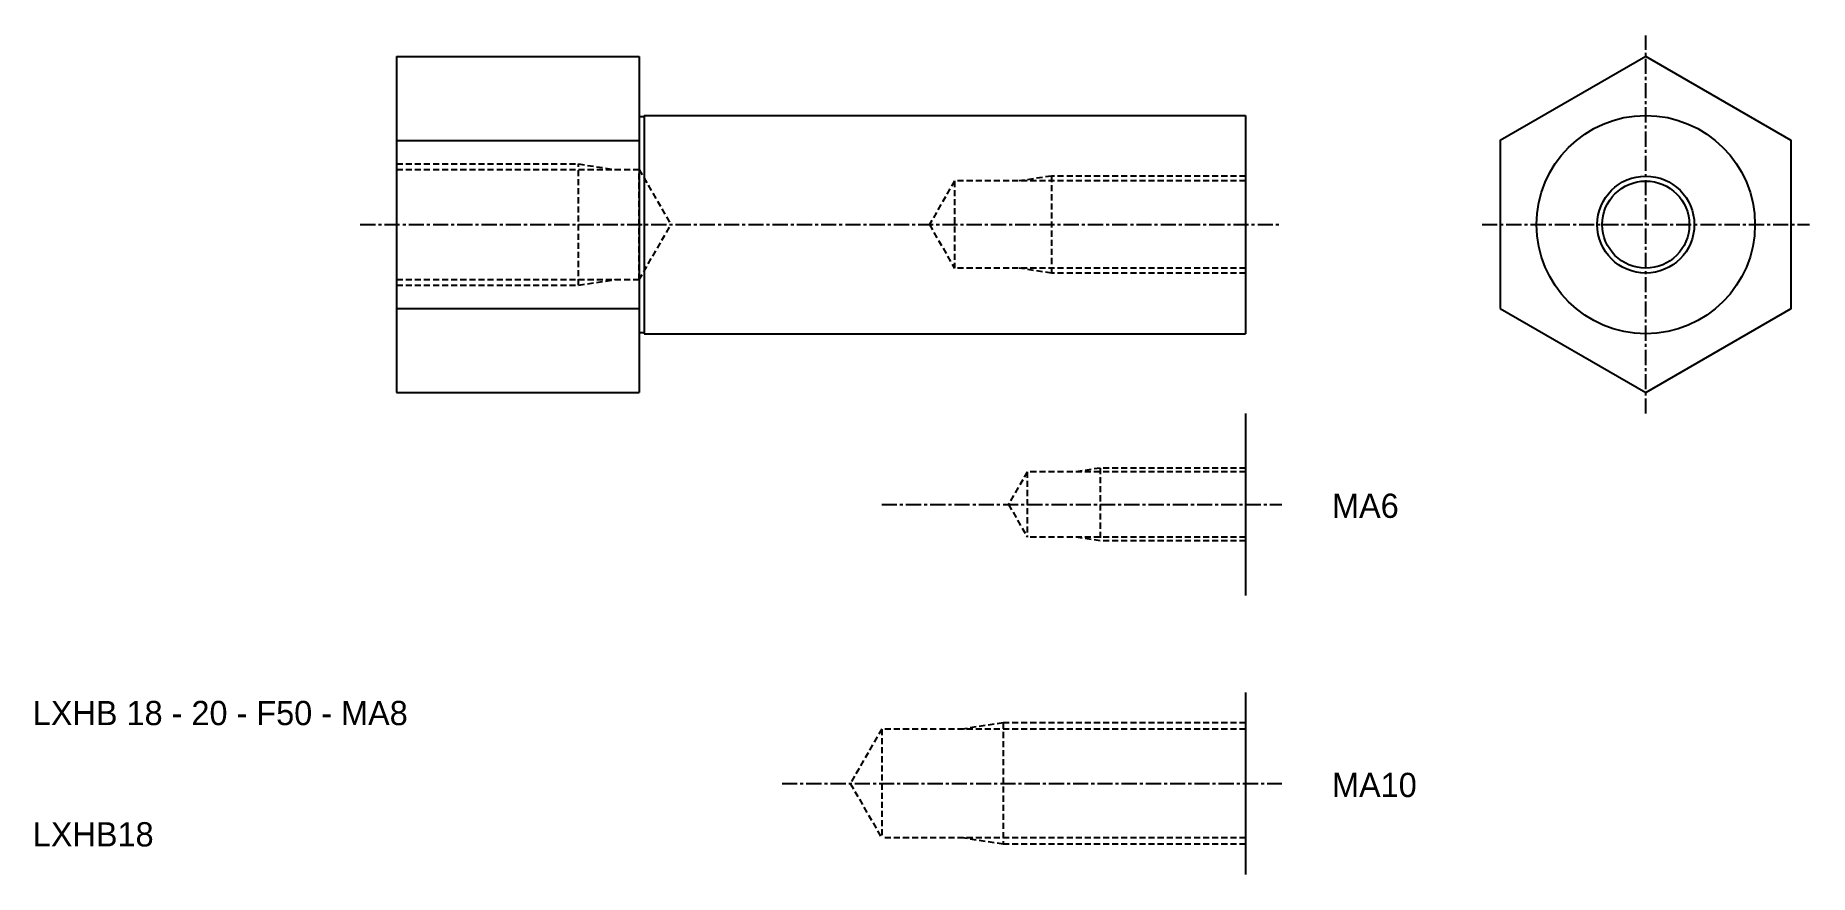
# Model space of a CAD drawing. Extents: x 92 to 238, y -1 to 68.
import ezdxf

# ---------------------------------------------------------------- set-up
doc = ezdxf.new("R2010")
doc.units = 0
doc.linetypes.add('CENTER', pattern=[2, 1.25, -0.25, 0.25, -0.25])
doc.linetypes.add('DASHED', pattern=[0.75, 0.5, -0.25])
doc.layers.get('0').update_dxf_attribs({"linetype": 'CONTINUOUS'})
doc.layers.add('CENTER', color=1, linetype='CENTER')

msp = doc.modelspace()

# ---------------------------------------------------------------- linework, layer by layer
at = {"color": 7, "linetype": 'CONTINUOUS'}
for p, q in [((121.79, 66.44), (121.79, 38.73)), ((121.79, 66.44), (141.79, 66.44)), ((141.79, 66.44), (141.79, 38.73)), ((141.79, 61.48), (142.19, 61.48)), ((142.19, 61.58), (142.19, 43.58)), ((142.19, 61.58), (191.79, 61.58)), ((191.79, 61.58), (191.79, 43.58)), ((121.79, 59.51), (141.79, 59.51)), ((121.79, 45.66), (141.79, 45.66)), ((141.79, 43.68), (142.19, 43.68)), ((142.19, 43.58), (191.79, 43.58)), ((121.79, 38.73), (141.79, 38.73)), ((191.79, 37.01), (191.79, 22.01)), ((191.79, 14), (191.79, -1))]:
    msp.add_line(p, q, dxfattribs=at)
at = {"color": 3, "linetype": 'DASHED'}
for p, q in [((121.79, 57.58), (136.79, 57.58)), ((121.79, 57.12), (141.79, 57.12)), ((136.79, 57.58), (139.79, 57.12)), ((136.79, 47.58), (136.79, 57.58)), ((141.79, 57.12), (144.41, 52.58)), ((141.79, 48.04), (141.79, 57.12)), ((167.79, 56.18), (165.72, 52.58)), ((191.79, 56.18), (167.79, 56.18)), ((167.79, 56.18), (167.79, 48.99)), ((175.79, 56.58), (173.12, 56.18)), ((191.79, 56.58), (175.79, 56.58)), ((175.79, 56.58), (175.79, 48.58)), ((141.79, 48.04), (144.41, 52.58)), ((165.72, 52.58), (167.79, 48.99)), ((191.79, 48.99), (167.79, 48.99)), ((175.79, 48.58), (173.12, 48.99)), ((191.79, 48.58), (175.79, 48.58)), ((121.79, 48.04), (141.79, 48.04)), ((121.79, 47.58), (136.79, 47.58)), ((136.79, 47.58), (139.79, 48.04)), ((173.79, 32.2), (172.24, 29.51)), ((173.79, 32.2), (173.79, 26.82)), ((191.79, 32.2), (173.79, 32.2)), ((179.79, 32.51), (177.79, 32.2)), ((179.79, 32.51), (179.79, 26.51)), ((191.79, 32.51), (179.79, 32.51)), ((172.24, 29.51), (173.79, 26.82)), ((191.79, 26.82), (173.79, 26.82)), ((179.79, 26.51), (177.79, 26.82)), ((191.79, 26.51), (179.79, 26.51)), ((161.79, 10.99), (159.2, 6.5)), ((191.79, 10.99), (161.79, 10.99)), ((161.79, 10.99), (161.79, 2.01)), ((171.79, 11.5), (168.46, 10.99)), ((191.79, 11.5), (171.79, 11.5)), ((171.79, 11.5), (171.79, 1.5)), ((159.2, 6.5), (161.79, 2.01)), ((191.79, 2.01), (161.79, 2.01)), ((171.79, 1.5), (168.46, 2.01)), ((191.79, 1.5), (171.79, 1.5))]:
    msp.add_line(p, q, dxfattribs=at)
at = {"color": 7, "linetype": 'CONTINUOUS'}
msp.add_lwpolyline([(212.79, 45.66), (224.79, 38.73), (236.79, 45.66), (236.79, 59.51), (224.79, 66.44), (212.79, 59.51)], close=True, dxfattribs=at)
for radius in [9, 3.59]:
    msp.add_circle((224.79, 52.58), radius, dxfattribs=at)
at = {"color": 3, "linetype": 'CONTINUOUS'}
msp.add_circle((224.79, 52.58), 4, dxfattribs=at)
at = {"layer": 'CENTER', "color": 1, "linetype": 'CENTER'}
for p, q in [((224.79, 37), (224.79, 68.17)), ((118.79, 52.58), (194.79, 52.58)), ((211.29, 52.58), (238.29, 52.58)), ((161.79, 29.51), (194.79, 29.51)), ((153.57, 6.5), (194.79, 6.5))]:
    msp.add_line(p, q, dxfattribs=at)

# ---------------------------------------------------------------- texts
at = {"color": 7, "linetype": 'CONTINUOUS'}
for s, p in [('MA6', (198.92, 28.4)), ('LXHB 18 - 20 - F50 - MA8', (91.79, 11.31)), ('MA10', (198.92, 5.38)), ('LXHB18', (91.79, 1.31))]:
    msp.add_text(s, height=2, dxfattribs=at).set_placement(p)

doc.saveas('drawing.dxf')
